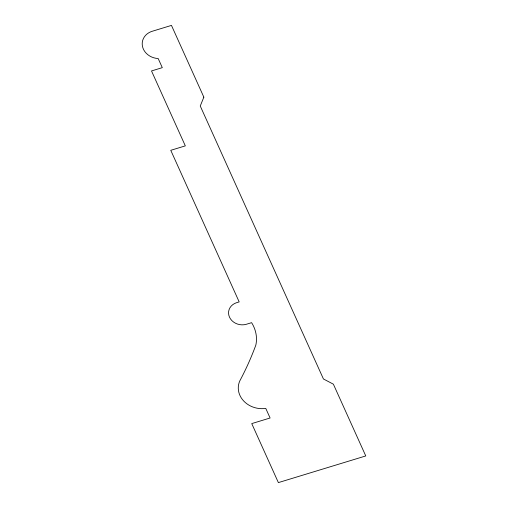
<?xml version="1.0" encoding="UTF-8"?>
<svg xmlns="http://www.w3.org/2000/svg" width="508" height="508" viewBox="0 0 508 508"><rect width="100%" height="100%" fill="white"/><g stroke="black" fill="none" stroke-linecap="round" stroke-linejoin="round"><path stroke-width="0.76" d="M203.848 97.155L200.254 106.013L323.437 378.974L333.381 384.181L365.766 455.943L278.378 482.6L251.746 423.596L270.097 417.995L265.767 408.4A22.689 19.609 10.2 0 1 243.7 401.002A22.689 19.609 10.2 0 1 239.833 380.841A373.513 322.815 10.2 0 0 255.848 345.078A38.017 32.861 10.2 0 0 251.612 322.669L246.221 324.314A13.138 11.354 10.2 0 1 229.502 317.176A13.138 11.354 10.2 0 1 236.391 302.755L239.179 301.904L170.764 150.311L185.325 145.872L151.511 70.949L162.293 67.653L158.185 58.541A16.167 13.976 10.2 0 1 142.411 46.095A16.167 13.976 10.2 0 1 153.01 31.032L171.463 25.4L203.848 97.155"/></g></svg>
